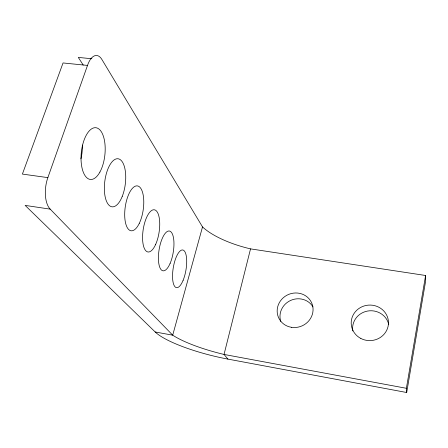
<?xml version="1.0" encoding="UTF-8"?>
<svg xmlns="http://www.w3.org/2000/svg" width="448" height="448" viewBox="0 0 448 448"><rect width="100%" height="100%" fill="white"/><g stroke="black" fill="none" stroke-linecap="round" stroke-linejoin="round"><path stroke-width="0.67" d="M50.204 209.138A23.178 11.458 -82.6 0 1 47.863 177.621L22.4 174.087L63.05 62.95L87.511 65.425A22.081 10.013 -87 0 1 102.066 59.763L202.513 226.918A58.055 20.67 14.2 0 0 250.538 248.875L425.6 275.492L425.516 281.747L406.694 392.51L227.931 359.106A63.958 14.056 14.1 0 1 155.198 331.985L25.133 205.397L50.204 209.138L172.71 335.182A61.012 13.67 14 0 0 224.039 354.441L406.386 388.293L406.694 392.51M406.386 388.293L425.6 275.492M250.538 248.875L224.039 354.441L227.931 359.106M202.513 226.918L172.71 335.182L155.198 331.985M47.863 177.621L87.511 65.425M91.885 58.755L78.305 57.411L83.216 65.055M280.767 321.446A17.763 16.822 -24.2 0 1 290.668 300.418A17.763 16.822 -24.2 0 1 312.984 306.925M352.811 330.943A18.273 17.461 -2.6 0 1 367.59 311.046A18.273 17.461 -2.6 0 1 388.741 324.537M82.37 145.074A25.816 12.466 -84.3 0 1 80.937 158.827M183.131 280.274A19.096 6.446 -80.6 0 0 183.215 250.113A19.096 6.446 -80.6 0 0 172.542 276.086A19.096 6.446 -80.6 0 0 183.131 280.274M170.128 263.351A20.149 7.185 -80.9 0 0 170.016 231.207A20.149 7.185 -80.9 0 0 158.407 258.154A20.149 7.185 -80.9 0 0 170.128 263.351M155.512 244.714A21.325 8.058 -81.4 0 0 155.366 210.134A21.325 8.058 -81.4 0 0 142.565 237.776A21.325 8.058 -81.4 0 0 155.512 244.714M139.322 223.3A22.669 9.1 -82 0 0 138.662 186.318A22.669 9.1 -82 0 0 124.695 215.387A22.669 9.1 -82 0 0 139.322 223.3M122.226 196.442A24.214 10.343 -82.9 0 0 118.311 158.799A24.214 10.343 -82.9 0 0 104.591 193.11A24.214 10.343 -82.9 0 0 122.226 196.442M99.898 172.082A26.012 11.844 -84 0 0 98.375 128.632A26.012 11.844 -84 0 0 81.054 160.003A26.012 11.844 -84 0 0 99.898 172.082M291.441 327.303A18.116 17.102 -24.2 0 0 312.166 304.147A18.116 17.102 -24.2 0 0 281.725 299.303A18.116 17.102 -24.2 0 0 291.441 327.303M360.842 338.458A18.642 17.769 -3.5 0 0 388.472 322.381A18.642 17.769 -3.5 0 0 360.198 307.681A18.642 17.769 -3.5 0 0 360.842 338.458"/></g></svg>
